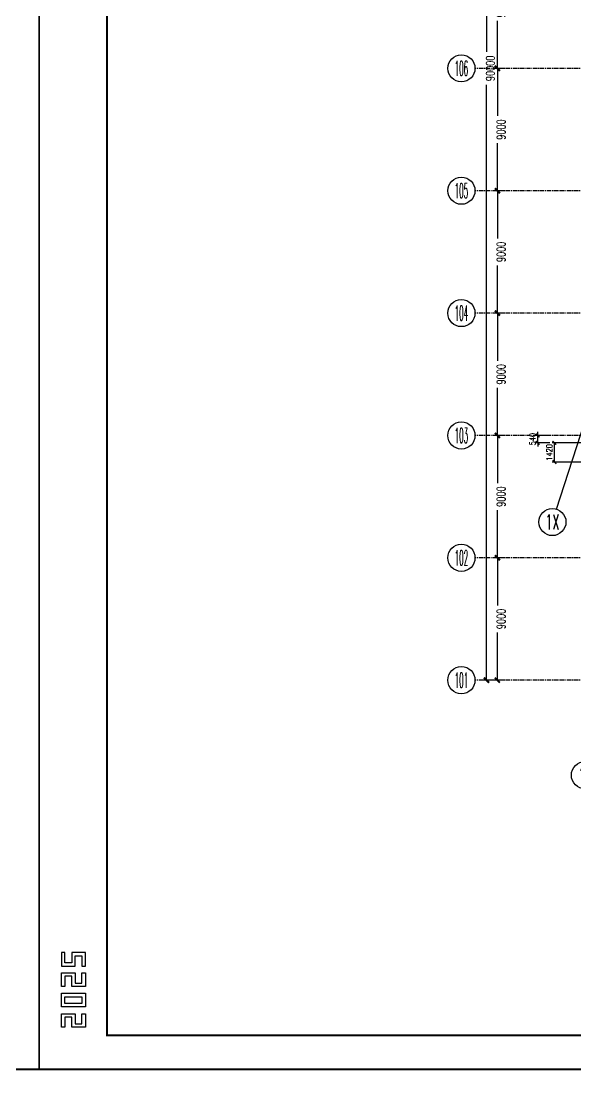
# Model space of a CAD drawing. Extents: x 782294 to 1727252, y -631030 to 17645.
# Drawn here: x 1179222 to 1220017, y -276049 to -197475 of the extents above; entities that cross this region are included whole.
import ezdxf
from ezdxf.enums import TextEntityAlignment as Align

# ---------------------------------------------------------------- set-up
doc = ezdxf.new("R2010")
doc.units = 0
doc.linetypes.add('CENTER', pattern=[2, 1.25, -0.25, 0.25, -0.25])
doc.layers.get('Defpoints').update_dxf_attribs({"color": 210})
for name, color, linetype in [('!ZN1-标注-173', 173, 'Continuous'), ('0-cxFrame', 155, 'Continuous'), ('3符号', 3, 'Continuous'), ('DIM', 173, 'Continuous'), ('DOTE', 1, 'CENTER')]:
    doc.layers.add(name, color=color, linetype=linetype)
doc.layers.add('0-cxText', color=131, linetype='Continuous', lineweight=25)
doc.styles.add('_TCH_AXIS', font='COMPLEX', dxfattribs={"bigfont": 'GBCBIG'})
doc.styles.add('cx_tuming', font='simhei.ttf')
doc.styles.add('cx_tuqian1', font='')
doc.styles.add('DHTEXT-1', font='romans.shx', dxfattribs={"width": 0.7, "bigfont": 'chinese.shx'})
doc.styles.add('黑体', font='simhei.ttf', dxfattribs={"height": 12})
doc.styles.get('cx_tuqian1').set_extended_font_data('SimSun')
doc.dimstyles.new('ZN175', dxfattribs={"dimscale": 175, "dimtxt": 2.5, "dimasz": 1.5, "dimexe": 1, "dimexo": 2, "dimgap": 0.9, "dimtad": 1, "dimdec": 0, "dimdsep": 46, "dimtxsty": 'DHTEXT-1', "dimblk": 'ARCHTICK', "dimcen": 2.5, "dimclrd": 173, "dimclre": 173, "dimclrt": 7, "dimazin": 2, "dimtfac": 1, "dimtdec": 0, "dimtix": 1, "dimtmove": 2, "dimatfit": 3, "dimfxl": 0, "dimtolj": 1, "dimtzin": 0, "dimarcsym": 0})
doc.dimstyles.new('ZN250', dxfattribs={"dimscale": 250, "dimtxt": 2.5, "dimasz": 1.5, "dimexe": 1, "dimexo": 2, "dimgap": 0.9, "dimtad": 1, "dimdec": 0, "dimdsep": 46, "dimtxsty": 'DHTEXT-1', "dimblk": 'ARCHTICK', "dimcen": 2.5, "dimclrd": 173, "dimclre": 173, "dimclrt": 7, "dimazin": 2, "dimtfac": 1, "dimtdec": 0, "dimtix": 1, "dimtmove": 2, "dimatfit": 3, "dimfxl": 0, "dimarcsym": 0})

# ---------------------------------------------------------------- blocks, each defined once
blk = doc.blocks.new('TK22.A1 L(Dragon)')
at = {"layer": '0-cxFrame', "color": 7, "const_width": 0.5}
blk.add_lwpolyline([(0, 0), (-841, 0), (-841, 594), (0, 594)], close=True, dxfattribs=at)
at = {"layer": '0-cxFrame', "const_width": 0.5}
blk.add_lwpolyline([(-80, 10), (-821, 10), (-821, 584), (-80, 584)], close=True, dxfattribs=at)
at = {"layer": 'Defpoints', "color": 2}
for points in [[(-833.37, 34.37), (-834.37, 34.37), (-834.37, 30.37), (-830.37, 30.37), (-830.37, 33.37), (-828.37, 33.37), (-828.37, 30.37), (-827.37, 30.37), (-827.37, 34.37), (-831.37, 34.37), (-831.37, 31.37), (-833.37, 31.37), (-833.37, 34.37)], [(-833.37, 24.37), (-834.37, 24.37), (-834.37, 28.37), (-830.37, 28.37), (-830.37, 25.37), (-828.37, 25.37), (-828.37, 28.37), (-827.37, 28.37), (-827.37, 24.37), (-831.37, 24.37), (-831.37, 27.37), (-833.37, 27.37), (-833.37, 24.37)], [(-833.37, 12.37), (-834.37, 12.37), (-834.37, 16.37), (-830.37, 16.37), (-830.37, 13.37), (-828.37, 13.37), (-828.37, 16.37), (-827.37, 16.37), (-827.37, 12.37), (-831.37, 12.37), (-831.37, 15.37), (-833.37, 15.37), (-833.37, 12.37)]]:
    blk.add_lwpolyline(points, dxfattribs=at)
for points in [[(-834.37, 18.37), (-834.37, 22.37), (-827.37, 22.37), (-827.37, 18.37)], [(-833.37, 19.37), (-833.37, 21.37), (-828.37, 21.37), (-828.37, 19.37)]]:
    blk.add_lwpolyline(points, close=True, dxfattribs=at)
at = {"style": '黑体', "flags": 4}
blk.add_attdef('图幅', text='', height=3.3, dxfattribs=at).set_placement((-40, 3), align=Align.RIGHT)
at = {"layer": '0-cxText', "flags": 4}
for tag, height, style, p in [('建设单位', 3.5, 'cx_tuming', (-45, 240)), ('项目名称', 3.5, 'cx_tuming', (-45, 210)), ('子项名称', 3.5, 'cx_tuming', (-45, 180)), ('工程编号', 3.3, 'cx_tuqian1', (-35, 165)), ('图名1', 3.5, 'cx_tuming', (-45, 87)), ('图名2', 3.5, 'cx_tuming', (-45, 79)), ('图名3', 3.5, 'cx_tuming', (-45, 71)), ('出图日期', 3.3, 'cx_tuqian1', (-39, 60)), ('专业', 3.3, 'cx_tuqian1', (-55, 52)), ('图号', 3.3, 'cx_tuqian1', (-55, 44)), ('版次', 3.3, 'cx_tuqian1', (-20, 44))]:
    blk.add_attdef(tag, text='', height=height, dxfattribs=dict(at, style=style)).set_placement(p, align=Align.MIDDLE)
at = {"layer": 'Defpoints', "color": 6, "flags": 4}
for tag, height, style, p in [('tufu', 3.3, '黑体', (-12, 12)), ('dwfname', 4, 'cx_tuqian1', (-80, 3))]:
    blk.add_attdef(tag, text='', height=height, dxfattribs=dict(at, style=style)).set_placement(p, align=Align.RIGHT)
blk = doc.blocks.new('_ArchTick')
at = {"color": 0, "linetype": 'ByBlock', "const_width": 0.4}
blk.add_lwpolyline([(-0.5, -0.5), (0.5, 0.5)], dxfattribs=at)
blk = doc.blocks.new('*D1340')
at = {"layer": 'Defpoints', "color": 0, "ltscale": 2500, "transparency": 16777216}
for p in [(-5386, 9000), (-6444, 0), (-5386, 0)]:
    blk.add_point(p, dxfattribs=at)
at = {"layer": 'DIM', "color": 173, "linetype": 'ByBlock', "lineweight": -2, "ltscale": 2500, "transparency": 16777216}
for p, q in [((-5886, 9000), (-6694, 9000)), ((-6444, 9000), (-6444, 5496)), ((-6444, 0), (-6444, 3504)), ((-5886, 0), (-6694, 0))]:
    blk.add_line(p, q, dxfattribs=at)
at = {"layer": 'DIM', "color": 173, "lineweight": -2, "ltscale": 2500, "transparency": 16777216, "xscale": 375, "yscale": 375, "zscale": 375}
for p, rotation in [((-6444, 9000), 90), ((-6444, 0), 270)]:
    blk.add_blockref('_ArchTick', p, dxfattribs=dict(at, rotation=rotation))
at = {"layer": 'DIM', "color": 7, "ltscale": 2500, "transparency": 16777216, "insert": (-6169, 4500), "char_height": 625, "attachment_point": 5, "rotation": 90, "style": 'DHTEXT-1'}
blk.add_mtext('9000', dxfattribs=at)
blk = doc.blocks.new('*D1341')
at = {"layer": 'Defpoints', "color": 0, "ltscale": 2500, "transparency": 16777216}
for p in [(-5386, 18000), (-6444, 9000), (-5386, 9000)]:
    blk.add_point(p, dxfattribs=at)
at = {"layer": 'DIM', "color": 173, "linetype": 'ByBlock', "lineweight": -2, "ltscale": 2500, "transparency": 16777216}
for p, q in [((-5886, 18000), (-6694, 18000)), ((-6444, 18000), (-6444, 14496)), ((-6444, 9000), (-6444, 12504)), ((-5886, 9000), (-6694, 9000))]:
    blk.add_line(p, q, dxfattribs=at)
at = {"layer": 'DIM', "color": 173, "lineweight": -2, "ltscale": 2500, "transparency": 16777216, "xscale": 375, "yscale": 375, "zscale": 375}
for p, rotation in [((-6444, 18000), 90), ((-6444, 9000), 270)]:
    blk.add_blockref('_ArchTick', p, dxfattribs=dict(at, rotation=rotation))
at = {"layer": 'DIM', "color": 7, "ltscale": 2500, "transparency": 16777216, "insert": (-6169, 13500), "char_height": 625, "attachment_point": 5, "rotation": 90, "style": 'DHTEXT-1'}
blk.add_mtext('9000', dxfattribs=at)
blk = doc.blocks.new('*D1342')
at = {"layer": 'Defpoints', "color": 0, "ltscale": 2500, "transparency": 16777216}
for p in [(-5386, 27000), (-6444, 18000), (-5386, 18000)]:
    blk.add_point(p, dxfattribs=at)
at = {"layer": 'DIM', "color": 173, "linetype": 'ByBlock', "lineweight": -2, "ltscale": 2500, "transparency": 16777216}
for p, q in [((-5886, 27000), (-6694, 27000)), ((-6444, 27000), (-6444, 23496)), ((-6444, 18000), (-6444, 21504)), ((-5886, 18000), (-6694, 18000))]:
    blk.add_line(p, q, dxfattribs=at)
at = {"layer": 'DIM', "color": 173, "lineweight": -2, "ltscale": 2500, "transparency": 16777216, "xscale": 375, "yscale": 375, "zscale": 375}
for p, rotation in [((-6444, 27000), 90), ((-6444, 18000), 270)]:
    blk.add_blockref('_ArchTick', p, dxfattribs=dict(at, rotation=rotation))
at = {"layer": 'DIM', "color": 7, "ltscale": 2500, "transparency": 16777216, "insert": (-6169, 22500), "char_height": 625, "attachment_point": 5, "rotation": 90, "style": 'DHTEXT-1'}
blk.add_mtext('9000', dxfattribs=at)
blk = doc.blocks.new('*D1343')
at = {"layer": 'Defpoints', "color": 0, "ltscale": 2500, "transparency": 16777216}
for p in [(-5386, 36000), (-6444, 27000), (-5386, 27000)]:
    blk.add_point(p, dxfattribs=at)
at = {"layer": 'DIM', "color": 173, "linetype": 'ByBlock', "lineweight": -2, "ltscale": 2500, "transparency": 16777216}
for p, q in [((-5886, 36000), (-6694, 36000)), ((-6444, 36000), (-6444, 32496)), ((-6444, 27000), (-6444, 30504)), ((-5886, 27000), (-6694, 27000))]:
    blk.add_line(p, q, dxfattribs=at)
at = {"layer": 'DIM', "color": 173, "lineweight": -2, "ltscale": 2500, "transparency": 16777216, "xscale": 375, "yscale": 375, "zscale": 375}
for p, rotation in [((-6444, 36000), 90), ((-6444, 27000), 270)]:
    blk.add_blockref('_ArchTick', p, dxfattribs=dict(at, rotation=rotation))
at = {"layer": 'DIM', "color": 7, "ltscale": 2500, "transparency": 16777216, "insert": (-6169, 31500), "char_height": 625, "attachment_point": 5, "rotation": 90, "style": 'DHTEXT-1'}
blk.add_mtext('9000', dxfattribs=at)
blk = doc.blocks.new('*D1344')
at = {"layer": 'Defpoints', "color": 0, "ltscale": 2500, "transparency": 16777216}
for p in [(-5386, 45000), (-6444, 36000), (-5386, 36000)]:
    blk.add_point(p, dxfattribs=at)
at = {"layer": 'DIM', "color": 173, "linetype": 'ByBlock', "lineweight": -2, "ltscale": 2500, "transparency": 16777216}
for p, q in [((-5886, 45000), (-6694, 45000)), ((-6444, 45000), (-6444, 41496)), ((-6444, 36000), (-6444, 39504)), ((-5886, 36000), (-6694, 36000))]:
    blk.add_line(p, q, dxfattribs=at)
at = {"layer": 'DIM', "color": 173, "lineweight": -2, "ltscale": 2500, "transparency": 16777216, "xscale": 375, "yscale": 375, "zscale": 375}
for p, rotation in [((-6444, 45000), 90), ((-6444, 36000), 270)]:
    blk.add_blockref('_ArchTick', p, dxfattribs=dict(at, rotation=rotation))
at = {"layer": 'DIM', "color": 7, "ltscale": 2500, "transparency": 16777216, "insert": (-6169, 40500), "char_height": 625, "attachment_point": 5, "rotation": 90, "style": 'DHTEXT-1'}
blk.add_mtext('9000', dxfattribs=at)
blk = doc.blocks.new('*D1345')
at = {"layer": 'Defpoints', "color": 0, "ltscale": 2500, "transparency": 16777216}
for p in [(-5386, 54000), (-6444, 45000), (-5386, 45000)]:
    blk.add_point(p, dxfattribs=at)
at = {"layer": 'DIM', "color": 173, "linetype": 'ByBlock', "lineweight": -2, "ltscale": 2500, "transparency": 16777216}
for p, q in [((-5886, 54000), (-6694, 54000)), ((-6444, 54000), (-6444, 50496)), ((-6444, 45000), (-6444, 48504)), ((-5886, 45000), (-6694, 45000))]:
    blk.add_line(p, q, dxfattribs=at)
at = {"layer": 'DIM', "color": 173, "lineweight": -2, "ltscale": 2500, "transparency": 16777216, "xscale": 375, "yscale": 375, "zscale": 375}
for p, rotation in [((-6444, 54000), 90), ((-6444, 45000), 270)]:
    blk.add_blockref('_ArchTick', p, dxfattribs=dict(at, rotation=rotation))
at = {"layer": 'DIM', "color": 7, "ltscale": 2500, "transparency": 16777216, "insert": (-6169, 49500), "char_height": 625, "attachment_point": 5, "rotation": 90, "style": 'DHTEXT-1'}
blk.add_mtext('9000', dxfattribs=at)
blk = doc.blocks.new('*D1371')
at = {"layer": 'Defpoints', "color": 0, "ltscale": 2500, "transparency": 16777216}
for p in [(-5486, 90000), (-7244, 0), (-5486, 0)]:
    blk.add_point(p, dxfattribs=at)
at = {"layer": 'DIM', "color": 173, "linetype": 'ByBlock', "lineweight": -2, "ltscale": 2500, "transparency": 16777216}
for p, q in [((-5986, 90000), (-7494, 90000)), ((-7244, 90000), (-7244, 46204)), ((-7244, 0), (-7244, 43796)), ((-5986, 0), (-7494, 0))]:
    blk.add_line(p, q, dxfattribs=at)
at = {"layer": 'DIM', "color": 173, "lineweight": -2, "ltscale": 2500, "transparency": 16777216, "xscale": 375, "yscale": 375, "zscale": 375}
for p, rotation in [((-7244, 90000), 90), ((-7244, 0), 270)]:
    blk.add_blockref('_ArchTick', p, dxfattribs=dict(at, rotation=rotation))
at = {"layer": 'DIM', "color": 7, "ltscale": 2500, "transparency": 16777216, "insert": (-6969, 45000), "char_height": 625, "attachment_point": 5, "rotation": 90, "style": 'DHTEXT-1'}
blk.add_mtext('90000', dxfattribs=at)
blk = doc.blocks.new('卓越-轴号')
blk.add_circle((0, 0), 4)
at = {"color": 0, "style": '_TCH_AXIS', "width": 1.041667, "flags": 8}
blk.add_attdef('A', text='', height=4.48, dxfattribs=at).set_placement((-2, -2.24), (2, -2.24), align=Align.FIT)
blk = doc.blocks.new('*D1393')
at = {"layer": '!ZN1-标注-173', "color": 173, "linetype": 'ByBlock', "lineweight": -2, "ltscale": 1750, "transparency": 16777216}
for p, q in [((1220433, -228471), (1218281, -228471)), ((1218456, -229891), (1218456, -228471)), ((1220398, -229891), (1218281, -229891))]:
    blk.add_line(p, q, dxfattribs=at)
at = {"layer": 'Defpoints', "color": 0, "ltscale": 1750, "transparency": 16777216}
for p in [(1218456, -228471), (1220783, -228471), (1220748, -229891)]:
    blk.add_point(p, dxfattribs=at)
at = {"layer": '!ZN1-标注-173', "color": 173, "lineweight": -2, "ltscale": 1750, "transparency": 16777216, "xscale": 262.5, "yscale": 262.5, "zscale": 262.5}
for p, rotation in [((1218456, -228471), 90), ((1218456, -229891), 270)]:
    blk.add_blockref('_ArchTick', p, dxfattribs=dict(at, rotation=rotation))
at = {"layer": '!ZN1-标注-173', "color": 7, "ltscale": 1750, "transparency": 16777216, "insert": (1218080, -229181), "char_height": 437.5, "attachment_point": 5, "rotation": 90, "style": 'DHTEXT-1'}
blk.add_mtext('\\A1;1420', dxfattribs=at)
blk = doc.blocks.new('*D1394')
at = {"layer": '!ZN1-标注-173', "color": 173, "linetype": 'ByBlock', "lineweight": -2, "ltscale": 1750, "transparency": 16777216}
for p, q in [((1217227, -227931), (1217227, -227669)), ((1218106, -227931), (1217052, -227931)), ((1218106, -228471), (1217052, -228471)), ((1217227, -228471), (1217227, -227931)), ((1217227, -228471), (1217227, -228734))]:
    blk.add_line(p, q, dxfattribs=at)
at = {"layer": 'Defpoints', "color": 0, "ltscale": 1750, "transparency": 16777216}
for p in [(1217227, -227931), (1218456, -227931), (1218456, -228471)]:
    blk.add_point(p, dxfattribs=at)
at = {"layer": '!ZN1-标注-173', "color": 173, "lineweight": -2, "ltscale": 1750, "transparency": 16777216, "xscale": 262.5, "yscale": 262.5, "zscale": 262.5}
for p, rotation in [((1217227, -227931), 270), ((1217227, -228471), 90)]:
    blk.add_blockref('_ArchTick', p, dxfattribs=dict(at, rotation=rotation))
at = {"layer": '!ZN1-标注-173', "color": 7, "ltscale": 1750, "transparency": 16777216, "insert": (1216851, -228201), "char_height": 437.5, "attachment_point": 5, "rotation": 90, "style": 'DHTEXT-1'}
blk.add_mtext('\\A1;540', dxfattribs=at)
blk = doc.blocks.new('20250901082728')
at = {"layer": 'DOTE', "ltscale": 250}
for p, q in [((109500, 45000), (-8092.2, 45000)), ((109500, 36000), (-8092.2, 36000)), ((109500, 27000), (-8092.2, 27000)), ((109500, 18000), (-8092.2, 18000)), ((109500, 9000), (-8092.2, 9000)), ((109500, 0), (-8092.2, 0))]:
    blk.add_line(p, q, dxfattribs=at)
at = {"layer": 'DOTE', "linetype": 'ByBlock'}
blk.add_lwpolyline([(-2087.6, 12582.6), (24399, 94214.7)], dxfattribs=at)
at = {"layer": '3符号', "color": 7}
ref = blk.add_blockref('卓越-轴号', (-9092.2, 45001.1), dxfattribs=dict(at, xscale=250, yscale=250, zscale=250))
ref.add_attrib('A', '106', dxfattribs={"layer": '0', "color": 0, "height": 1120, "style": '_TCH_AXIS', "width": 0.382653}).set_placement((-9592.2, 44441.1), (-8592.2, 44441.1), align=Align.FIT)
ref = blk.add_blockref('卓越-轴号', (-9092.2, 36001.1), dxfattribs=dict(at, xscale=250, yscale=250, zscale=250))
ref.add_attrib('A', '105', dxfattribs={"layer": '0', "color": 0, "height": 1120, "style": '_TCH_AXIS', "width": 0.382653}).set_placement((-9592.2, 35441.1), (-8592.2, 35441.1), align=Align.FIT)
ref = blk.add_blockref('卓越-轴号', (-9092.2, 27001.1), dxfattribs=dict(at, xscale=250, yscale=250, zscale=250))
ref.add_attrib('A', '104', dxfattribs={"layer": '0', "color": 0, "height": 1120, "style": '_TCH_AXIS', "width": 0.367647}).set_placement((-9592.2, 26441.1), (-8592.2, 26441.1), align=Align.FIT)
ref = blk.add_blockref('卓越-轴号', (-9092.2, 18001.1), dxfattribs=dict(at, xscale=250, yscale=250, zscale=250))
ref.add_attrib('A', '103', dxfattribs={"layer": '0', "color": 0, "height": 1120, "style": '_TCH_AXIS', "width": 0.382653}).set_placement((-9592.2, 17441.1), (-8592.2, 17441.1), align=Align.FIT)
ref = blk.add_blockref('卓越-轴号', (-2397.4, 11631.8), dxfattribs=dict(at, xscale=250, yscale=250, zscale=250))
ref.add_attrib('A', '1X', dxfattribs={"layer": '0', "color": 0, "height": 1120, "style": '_TCH_AXIS', "width": 0.568182}).set_placement((-2897.4, 11071.8), (-1897.4, 11071.8), align=Align.FIT)
ref = blk.add_blockref('卓越-轴号', (-9092.2, 9001.1), dxfattribs=dict(at, xscale=250, yscale=250, zscale=250))
ref.add_attrib('A', '102', dxfattribs={"layer": '0', "color": 0, "height": 1120, "style": '_TCH_AXIS', "width": 0.382653}).set_placement((-9592.2, 8441.1), (-8592.2, 8441.1), align=Align.FIT)
ref = blk.add_blockref('卓越-轴号', (-9092.2, 1.1), dxfattribs=dict(at, xscale=250, yscale=250, zscale=250))
ref.add_attrib('A', '101', dxfattribs={"layer": '0', "color": 0, "height": 1120, "style": '_TCH_AXIS', "width": 0.426136}).set_placement((-9592.2, -558.9), (-8592.2, -558.9), align=Align.FIT)
ref = blk.add_blockref('卓越-轴号', (1.1, -6988.9), dxfattribs=dict(at, xscale=250, yscale=250, zscale=250))
ref.add_attrib('A', '1J', dxfattribs={"layer": '0', "color": 0, "height": 1120, "style": '_TCH_AXIS', "width": 0.721154}).set_placement((-498.9, -7548.9), (501.1, -7548.9), align=Align.FIT)
at = {"layer": 'DIM', "ltscale": 2500}
for base, p1, p2, picture, middle in [((-7244.1, 0), (-5485.9, 90000), (-5485.9, 0), '*D1371', (-6969.1, 45000)), ((-6444.1, 45000), (-5385.9, 54000), (-5385.9, 45000), '*D1345', (-6169.1, 49500)), ((-6444.1, 36000), (-5385.9, 45000), (-5385.9, 36000), '*D1344', (-6169.1, 40500)), ((-6444.1, 27000), (-5385.9, 36000), (-5385.9, 27000), '*D1343', (-6169.1, 31500)), ((-6444.1, 18000), (-5385.9, 27000), (-5385.9, 18000), '*D1342', (-6169.1, 22500)), ((-6444.1, 9000), (-5385.9, 18000), (-5385.9, 9000), '*D1341', (-6169.1, 13500)), ((-6444.1, 0), (-5385.9, 9000), (-5385.9, 0), '*D1340', (-6169.1, 4500))]:
    dim = blk.add_linear_dim(base=base, p1=p1, p2=p2, angle=270, dimstyle='ZN250', dxfattribs=at)
    dim.commit()
    dim.dimension.update_dxf_attribs({"geometry": picture, "text_midpoint": middle, "dimtype": 129})

msp = doc.modelspace()

# ---------------------------------------------------------------- block references
at = {"ltscale": 2000}
msp.add_blockref('20250901082728', (1220701.4, -245931.2), dxfattribs=at)
at = {"layer": '0-cxFrame'}
for p, xscale, yscale, zscale in [((1180526.7, -274555.4), 250, 250, 250), ((1390776.7, -274555.4), 250, 250, 250), ((1222576.7, -452755.4), 300, 300, 300)]:
    msp.add_blockref('TK22.A1 L(Dragon)', p, dxfattribs=dict(at, xscale=xscale, yscale=yscale, zscale=zscale))

# ---------------------------------------------------------------- dimensions: what is measured, and where the dimension line sits
at = {"layer": '!ZN1-标注-173', "ltscale": 1750}
for base, p1, p2, picture, middle in [((1217227.3, -227931.2), (1218456.2, -228471.4), (1218456.2, -227931.2), '*D1394', (1216851, -228201.3)), ((1218456.2, -228471.4), (1220748.5, -229891.4), (1220783.2, -228471.4), '*D1393', (1218080, -229181.4))]:
    dim = msp.add_linear_dim(base=base, p1=p1, p2=p2, angle=90, dimstyle='ZN175', dxfattribs=at)
    dim.commit()
    dim.dimension.update_dxf_attribs({"geometry": picture, "text_midpoint": middle})

doc.saveas('drawing.dxf')
